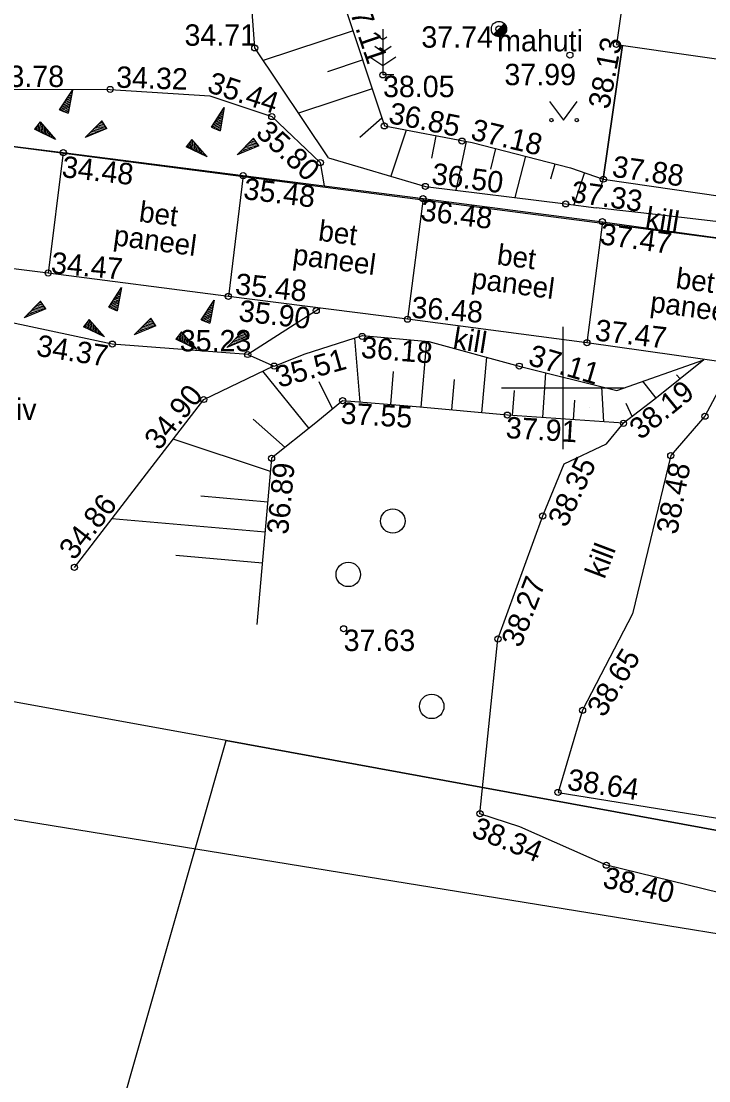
# Model space of a CAD drawing. Extents: x 623802 to 624214, y 6453597 to 6454379.
# Drawn here: x 623932.28 to 623954.78, y 6454127.32 to 6454162 of the extents above; entities that cross this region are included whole.
import ezdxf

# ---------------------------------------------------------------- set-up
doc = ezdxf.new("R2010")
doc.units = 0
for name, color, linetype in [('Default', 7, 'Continuous'), ('HALJASTUS', 7, 'Continuous'), ('HOONE', 7, 'Continuous'), ('HOONEDET', 7, 'Continuous'), ('KORGUS-EH2000', 7, 'Continuous'), ('MOOTPIIR', 7, 'Continuous'), ('PIIR', 7, 'Continuous'), ('POST', 7, 'Continuous'), ('PUU', 7, 'Continuous'), ('RAJATIS', 7, 'Continuous'), ('RELJEEF', 7, 'Continuous'), ('TEE', 7, 'Continuous'), ('VORK', 7, 'Continuous')]:
    doc.layers.add(name, color=color, linetype=linetype)

# ---------------------------------------------------------------- blocks, each defined once
blk = doc.blocks.new('POINT_DISPLAY')
at = {"layer": 'Default'}
blk.add_line((0, 0), (0, 0), dxfattribs=at)

msp = doc.modelspace()

# ---------------------------------------------------------------- linework, layer by layer
at = {"layer": 'HALJASTUS'}
for p, q in [((623949.566, 6454159.373), (623950.03, 6454158.767)), ((623950.03, 6454158.767), (623950.475, 6454159.373)), ((623939.693, 6454151.093), (623940.556, 6454150.714))]:
    msp.add_line(p, q, dxfattribs=at)
for points in [[(623927.745, 6454160.024), (623931.076, 6454159.78), (623935.188, 6454159.768), (623938.449, 6454159.563), (623940.479, 6454158.881), (623942.066, 6454157.374), (623942.192, 6454156.61)], [(623960.17, 6454154.23), (623959.886, 6454154.788), (623957.16, 6454155.196), (623953.238, 6454155.657), (623951.095, 6454155.898)], [(623942.058, 6454152.613), (623939.693, 6454151.093), (623935.258, 6454151.434), (623930.585, 6454152.428), (623926.423, 6454153.185)], [(623956.201, 6454133.216), (623951.428, 6454134.378), (623948.601, 6454135.64), (623947.293, 6454136.062), (623947.882, 6454141.782), (623949.345, 6454145.808), (623950.048, 6454147.512), (623951.436, 6454148.167), (623951.99, 6454148.841)]]:
    msp.add_lwpolyline(points, dxfattribs=at)
for centre, radius in [((623949.629, 6454158.767), 0.055), ((623950.458, 6454158.767), 0.055), ((623944.439, 6454145.644), 0.4), ((623942.981, 6454143.895), 0.4), ((623945.712, 6454139.576), 0.4)]:
    msp.add_circle(centre, radius, dxfattribs=at)
at = {"layer": 'HOONE'}
msp.add_line((623951.328, 6454156.831), (623951.957, 6454161.214), dxfattribs=at)
msp.add_lwpolyline([(623951.758, 6454161.242), (623962.56, 6454159.693), (623963.633, 6454167.17), (623952.831, 6454168.719)], close=True, dxfattribs=at)
msp.add_lwpolyline([(623951.957, 6454161.214), (623951.328, 6454156.831), (623961.337, 6454155.38), (623961.968, 6454159.777)], dxfattribs=at)
at = {"layer": 'HOONEDET'}
msp.add_line((623960.17, 6454154.23), (623916.028, 6454159.958), dxfattribs=at)
at = {"layer": 'KORGUS-EH2000'}
for centre in [(623947.914, 6454161.745), (623939.92, 6454161.127), (623951.758, 6454161.242), (623950.235, 6454160.89), (623944.116, 6454160.243), (623935.188, 6454159.768), (623940.479, 6454158.881), (623944.162, 6454158.576), (623944.162, 6454158.576), (623946.704, 6454158.076), (623933.655, 6454157.699), (623942.066, 6454157.374), (623939.542, 6454156.949), (623951.328, 6454156.831), (623945.506, 6454156.593), (623945.428, 6454156.197), (623950.101, 6454156.022), (623951.301, 6454155.439), (623933.159, 6454153.759), (623939.057, 6454152.995), (623941.932, 6454152.532), (623944.92, 6454152.248), (623943.436, 6454151.684), (623935.258, 6454151.434), (623950.791, 6454151.476), (623939.693, 6454151.093), (623940.556, 6454150.714), (623948.577, 6454150.712), (623938.253, 6454149.62), (623942.798, 6454149.581), (623948.191, 6454149.109), (623951.99, 6454148.841), (623954.657, 6454149.074), (623953.538, 6454147.787), (623940.471, 6454147.697), (623949.345, 6454145.808), (623934.018, 6454144.126), (623942.828, 6454142.116), (623947.882, 6454141.782), (623950.65, 6454139.45), (623949.847, 6454136.762), (623947.293, 6454136.062), (623951.428, 6454134.378)]:
    msp.add_circle(centre, 0.1, dxfattribs=at)
at = {"layer": 'MOOTPIIR'}
msp.add_lwpolyline([(623911.311, 6454169.31), (623907.552, 6454139.855), (623970.168, 6454129.688), (623970.168, 6454129.688), (623972.083, 6454162.478)], close=True, dxfattribs=at)
at = {"layer": 'PIIR'}
msp.add_lwpolyline([(624131.75, 6454378.63), (624130.23, 6454285.59), (624031.22, 6454291.41), (624027.27, 6454267.36), (624129.69, 6454252.38), (624128.54, 6454181.1), (624128.38, 6454173.66), (624094.9, 6454192.48), (624002.33, 6454207.98), (623996.45, 6454127.93), (623938.99, 6454138.46), (623852.75, 6454154.14), (623854.86, 6454194.98), (623924.29, 6454186.24), (623938.16, 6454197.72), (623954.66, 6454225.37), (623974.61, 6454295.1), (623987.95, 6454315.9), (623994.98, 6454340.37), (623994.39, 6454354.61), (623994.29, 6454364.72), (623995.26, 6454376.8), (624001.58, 6454376.88), (624010.87, 6454377)], close=True, dxfattribs=at)
msp.add_lwpolyline([(623909.51, 6453974.63), (623918.37, 6454047.07), (623927.2, 6454097.19), (623938.99, 6454138.46), (623996.45, 6454127.93), (624002.33, 6454207.98), (624094.9, 6454192.48), (624128.38, 6454173.66), (624211.49, 6454156.03), (624213.75, 6454147.18), (624207.67, 6454137.56), (624177.26, 6454092.18), (624167.99, 6454072.85), (624160.28, 6454053.29), (624069.66, 6453815.88)], dxfattribs=at)
at = {"layer": 'POST'}
msp.add_line((623947.737, 6454161.569), (623948.091, 6454161.922), dxfattribs=at)
msp.add_circle((623947.914, 6454161.745), 0.25, dxfattribs=at)
for radius, start, end in [(0.225, 224.8541, 45.0356), (0.2, 224.8427, 45.047), (0.175, 224.8281, 45.0616), (0.15, 224.8087, 45.081), (0.125, 224.7814, 45.1083), (0.1, 224.7406, 45.1491), (0.075, 224.6725, 45.2172), (0.05, 224.5363, 45.3534), (0.025, 224.1278, 45.7619)]:
    msp.add_arc((623947.914, 6454161.745), radius, start, end, dxfattribs=at)
at = {"layer": 'PUU'}
for p, q in [((623944.116, 6454161.743), (623944.116, 6454160.243)), ((623944.116, 6454161.393), (623943.992, 6454161.476)), ((623944.24, 6454161.476), (623944.116, 6454161.393)), ((623944.116, 6454160.993), (623943.849, 6454161.171)), ((623944.383, 6454161.171), (623944.116, 6454160.993)), ((623943.692, 6454160.832), (623944.116, 6454160.55)), ((623944.116, 6454160.55), (623944.54, 6454160.832)), ((623944.476, 6454160.243), (623944.116, 6454160.243))]:
    msp.add_line(p, q, dxfattribs=at)
at = {"layer": 'RAJATIS'}
for p, q in [((623933.655, 6454157.699), (623933.159, 6454153.759)), ((623939.542, 6454156.949), (623939.057, 6454152.995)), ((623945.428, 6454156.197), (623944.92, 6454152.248)), ((623951.301, 6454155.439), (623950.791, 6454151.476))]:
    msp.add_line(p, q, dxfattribs=at)
msp.add_lwpolyline([(623916.028, 6454159.958), (623921.933, 6454159.192), (623927.777, 6454158.434), (623933.655, 6454157.699), (623939.542, 6454156.949), (623945.428, 6454156.197), (623951.301, 6454155.439), (623957.141, 6454154.626), (623960.17, 6454154.23), (623959.652, 6454150.286), (623956.581, 6454150.661), (623950.791, 6454151.476), (623944.92, 6454152.248), (623939.057, 6454152.995), (623933.159, 6454153.759), (623927.296, 6454154.483), (623921.422, 6454155.25), (623915.548, 6454156.016)], close=True, dxfattribs=at)
at = {"layer": 'RELJEEF'}
for p, q in [((623943.137, 6454161.683), (623940.198, 6454160.714)), ((623942.31, 6454160.357), (623943.451, 6454160.733)), ((623933.535, 6454159.105), (623933.955, 6454159.745)), ((623933.955, 6454159.745), (623933.815, 6454158.99)), ((623933.88, 6454159.63), (623933.94, 6454159.655)), ((623933.93, 6454159.705), (623933.95, 6454159.715)), ((623943.764, 6454159.784), (623941.357, 6454158.99)), ((623933.585, 6454159.18), (623933.87, 6454159.3)), ((623933.635, 6454159.255), (623933.885, 6454159.36)), ((623933.685, 6454159.33), (623933.81, 6454159.385)), ((623933.735, 6454159.405), (623933.905, 6454159.48)), ((623933.785, 6454159.48), (623933.915, 6454159.54)), ((623933.81, 6454159.385), (623933.895, 6454159.42)), ((623933.83, 6454159.555), (623933.93, 6454159.595)), ((623933.535, 6454159.105), (623933.86, 6454159.245)), ((623933.535, 6454159.105), (623933.815, 6454158.99)), ((623933.6, 6454159.08), (623933.85, 6454159.185)), ((623933.665, 6454159.05), (623933.84, 6454159.125)), ((623933.735, 6454159.025), (623933.83, 6454159.065)), ((623933.8, 6454159), (623933.815, 6454159.005)), ((623938.505, 6454158.532), (623938.925, 6454159.172)), ((623938.755, 6454158.907), (623938.885, 6454158.967)), ((623938.925, 6454159.172), (623938.785, 6454158.417)), ((623938.8, 6454158.982), (623938.9, 6454159.022)), ((623938.85, 6454159.057), (623938.91, 6454159.082)), ((623938.9, 6454159.132), (623938.92, 6454159.142)), ((623932.893, 6454158.704), (623932.708, 6454158.464)), ((623932.848, 6454158.649), (623932.883, 6454158.379)), ((623932.893, 6454158.704), (623933.398, 6454158.134)), ((623932.893, 6454158.704), (623932.938, 6454158.354)), ((623932.953, 6454158.639), (623932.993, 6454158.329)), ((623934.373, 6454158.199), (623934.913, 6454158.744)), ((623935.003, 6454158.609), (623934.818, 6454158.644)), ((623934.963, 6454158.669), (623934.863, 6454158.689)), ((623934.923, 6454158.729), (623934.903, 6454158.729)), ((623935.083, 6454158.494), (623934.913, 6454158.744)), ((623938.505, 6454158.532), (623938.83, 6454158.672)), ((623938.555, 6454158.607), (623938.84, 6454158.727)), ((623938.57, 6454158.507), (623938.82, 6454158.612)), ((623938.605, 6454158.682), (623938.855, 6454158.787)), ((623938.655, 6454158.757), (623938.78, 6454158.812)), ((623938.705, 6454158.832), (623938.875, 6454158.907)), ((623938.78, 6454158.812), (623938.865, 6454158.847)), ((623943.359, 6454158.209), (623944.077, 6454158.834)), ((623933.398, 6454158.134), (623932.708, 6454158.464)), ((623932.718, 6454158.479), (623932.723, 6454158.459)), ((623932.763, 6454158.534), (623932.778, 6454158.434)), ((623932.808, 6454158.594), (623932.833, 6454158.409)), ((623933.013, 6454158.569), (623933.048, 6454158.304)), ((623933.073, 6454158.504), (623933.088, 6454158.364)), ((623933.088, 6454158.364), (623933.103, 6454158.274)), ((623933.128, 6454158.434), (623933.158, 6454158.249)), ((623933.188, 6454158.369), (623933.208, 6454158.224)), ((623933.248, 6454158.299), (623933.263, 6454158.199)), ((623935.083, 6454158.494), (623934.373, 6454158.199)), ((623934.498, 6454158.249), (623934.438, 6454158.264)), ((623934.583, 6454158.284), (623934.478, 6454158.304)), ((623934.663, 6454158.319), (623934.523, 6454158.349)), ((623934.748, 6454158.354), (623934.563, 6454158.389)), ((623934.698, 6454158.414), (623934.608, 6454158.434)), ((623934.913, 6454158.424), (623934.648, 6454158.474)), ((623934.998, 6454158.459), (623934.693, 6454158.519)), ((623934.833, 6454158.389), (623934.698, 6454158.414)), ((623935.083, 6454158.494), (623934.733, 6454158.559)), ((623935.043, 6454158.549), (623934.778, 6454158.604)), ((623938.505, 6454158.532), (623938.785, 6454158.417)), ((623938.635, 6454158.477), (623938.81, 6454158.552)), ((623938.705, 6454158.452), (623938.8, 6454158.492)), ((623938.77, 6454158.427), (623938.785, 6454158.432)), ((623944.878, 6454158.44), (623944.373, 6454156.928)), ((623933.308, 6454158.234), (623933.318, 6454158.169)), ((623933.368, 6454158.164), (623933.373, 6454158.144)), ((623934.413, 6454158.214), (623934.398, 6454158.219)), ((623937.863, 6454158.131), (623937.678, 6454157.891)), ((623937.733, 6454157.961), (623937.748, 6454157.861)), ((623937.778, 6454158.021), (623937.803, 6454157.836)), ((623937.818, 6454158.076), (623937.853, 6454157.806)), ((623937.863, 6454158.131), (623938.368, 6454157.561)), ((623937.863, 6454158.131), (623937.908, 6454157.781)), ((623937.923, 6454158.066), (623937.963, 6454157.756)), ((623937.983, 6454157.996), (623938.018, 6454157.731)), ((623938.043, 6454157.931), (623938.058, 6454157.791)), ((623939.343, 6454157.626), (623939.883, 6454158.171)), ((623940.053, 6454157.921), (623939.343, 6454157.626)), ((623939.968, 6454157.886), (623939.663, 6454157.946)), ((623940.053, 6454157.921), (623939.703, 6454157.986)), ((623940.013, 6454157.976), (623939.748, 6454158.031)), ((623939.973, 6454158.036), (623939.788, 6454158.071)), ((623939.933, 6454158.096), (623939.833, 6454158.116)), ((623939.893, 6454158.156), (623939.873, 6454158.156)), ((623940.053, 6454157.921), (623939.883, 6454158.171)), ((623945.721, 6454157.522), (623945.86, 6454158.253)), ((623946.842, 6454158.067), (623946.497, 6454156.47)), ((623938.368, 6454157.561), (623937.678, 6454157.891)), ((623937.688, 6454157.906), (623937.693, 6454157.886)), ((623938.058, 6454157.791), (623938.073, 6454157.701)), ((623938.098, 6454157.861), (623938.128, 6454157.676)), ((623938.158, 6454157.796), (623938.178, 6454157.651)), ((623938.218, 6454157.726), (623938.233, 6454157.626)), ((623938.278, 6454157.661), (623938.288, 6454157.596)), ((623938.338, 6454157.591), (623938.343, 6454157.571)), ((623939.383, 6454157.641), (623939.368, 6454157.646)), ((623939.468, 6454157.676), (623939.408, 6454157.691)), ((623939.553, 6454157.711), (623939.448, 6454157.731)), ((623939.633, 6454157.746), (623939.493, 6454157.776)), ((623939.718, 6454157.781), (623939.533, 6454157.816)), ((623939.668, 6454157.841), (623939.578, 6454157.861)), ((623939.883, 6454157.851), (623939.618, 6454157.901)), ((623939.803, 6454157.816), (623939.668, 6454157.841)), ((623947.645, 6454157.156), (623947.814, 6454157.83)), ((623948.782, 6454157.581), (623948.434, 6454156.229)), ((623949.615, 6454156.845), (623949.751, 6454157.332)), ((623950.708, 6454157.046), (623950.367, 6454155.989)), ((623951.328, 6454156.831), (623951.189, 6454156.429)), ((623935.141, 6454152.642), (623935.561, 6454153.282)), ((623935.391, 6454153.017), (623935.521, 6454153.077)), ((623935.561, 6454153.282), (623935.421, 6454152.527)), ((623935.436, 6454153.092), (623935.536, 6454153.132)), ((623935.486, 6454153.167), (623935.546, 6454153.192)), ((623935.536, 6454153.242), (623935.556, 6454153.252)), ((623932.37, 6454152.293), (623932.91, 6454152.838)), ((623933, 6454152.703), (623932.815, 6454152.738)), ((623932.96, 6454152.763), (623932.86, 6454152.783)), ((623932.92, 6454152.823), (623932.9, 6454152.823)), ((623933.08, 6454152.588), (623932.91, 6454152.838)), ((623935.141, 6454152.642), (623935.466, 6454152.782)), ((623935.191, 6454152.717), (623935.476, 6454152.837)), ((623935.206, 6454152.617), (623935.456, 6454152.722)), ((623935.241, 6454152.792), (623935.491, 6454152.897)), ((623935.291, 6454152.867), (623935.416, 6454152.922)), ((623935.341, 6454152.942), (623935.511, 6454153.017)), ((623935.416, 6454152.922), (623935.501, 6454152.957)), ((623938.168, 6454152.232), (623938.588, 6454152.872)), ((623938.588, 6454152.872), (623938.448, 6454152.117)), ((623938.463, 6454152.682), (623938.563, 6454152.722)), ((623938.513, 6454152.757), (623938.573, 6454152.782)), ((623938.563, 6454152.832), (623938.583, 6454152.842)), ((623933.08, 6454152.588), (623932.37, 6454152.293)), ((623932.58, 6454152.378), (623932.475, 6454152.398)), ((623932.66, 6454152.413), (623932.52, 6454152.443)), ((623932.745, 6454152.448), (623932.56, 6454152.483)), ((623932.695, 6454152.508), (623932.605, 6454152.528)), ((623932.91, 6454152.518), (623932.645, 6454152.568)), ((623932.995, 6454152.553), (623932.69, 6454152.613)), ((623932.83, 6454152.483), (623932.695, 6454152.508)), ((623933.08, 6454152.588), (623932.73, 6454152.653)), ((623933.04, 6454152.643), (623932.775, 6454152.698)), ((623935.141, 6454152.642), (623935.421, 6454152.527)), ((623935.271, 6454152.587), (623935.446, 6454152.662)), ((623935.341, 6454152.562), (623935.436, 6454152.602)), ((623935.406, 6454152.537), (623935.421, 6454152.542)), ((623938.168, 6454152.232), (623938.493, 6454152.372)), ((623938.218, 6454152.307), (623938.503, 6454152.427)), ((623938.268, 6454152.382), (623938.518, 6454152.487)), ((623938.318, 6454152.457), (623938.443, 6454152.512)), ((623938.368, 6454152.532), (623938.538, 6454152.607)), ((623938.418, 6454152.607), (623938.548, 6454152.667)), ((623938.443, 6454152.512), (623938.528, 6454152.547)), ((623932.41, 6454152.308), (623932.395, 6454152.313)), ((623932.495, 6454152.343), (623932.435, 6454152.358)), ((623934.499, 6454152.241), (623934.314, 6454152.001)), ((623934.324, 6454152.016), (623934.329, 6454151.996)), ((623934.369, 6454152.071), (623934.384, 6454151.971)), ((623934.414, 6454152.131), (623934.439, 6454151.946)), ((623934.454, 6454152.186), (623934.489, 6454151.916)), ((623934.499, 6454152.241), (623935.004, 6454151.671)), ((623934.499, 6454152.241), (623934.544, 6454151.891)), ((623934.559, 6454152.176), (623934.599, 6454151.866)), ((623934.619, 6454152.106), (623934.654, 6454151.841)), ((623934.679, 6454152.041), (623934.694, 6454151.901)), ((623935.978, 6454151.736), (623936.518, 6454152.281)), ((623936.688, 6454152.031), (623935.978, 6454151.736)), ((623936.603, 6454151.996), (623936.298, 6454152.056)), ((623936.688, 6454152.031), (623936.338, 6454152.096)), ((623936.648, 6454152.086), (623936.383, 6454152.141)), ((623936.608, 6454152.146), (623936.423, 6454152.181)), ((623936.568, 6454152.206), (623936.468, 6454152.226)), ((623936.528, 6454152.266), (623936.508, 6454152.266)), ((623936.688, 6454152.031), (623936.518, 6454152.281)), ((623938.168, 6454152.232), (623938.448, 6454152.117)), ((623938.233, 6454152.207), (623938.483, 6454152.312)), ((623938.298, 6454152.177), (623938.473, 6454152.252)), ((623938.368, 6454152.152), (623938.463, 6454152.192)), ((623938.433, 6454152.127), (623938.448, 6454152.132)), ((623935.004, 6454151.671), (623934.314, 6454152.001)), ((623934.694, 6454151.901), (623934.709, 6454151.811)), ((623934.734, 6454151.971), (623934.764, 6454151.786)), ((623934.794, 6454151.906), (623934.814, 6454151.761)), ((623934.854, 6454151.836), (623934.869, 6454151.736)), ((623934.914, 6454151.771), (623934.924, 6454151.706)), ((623934.974, 6454151.701), (623934.979, 6454151.681)), ((623936.018, 6454151.751), (623936.003, 6454151.756)), ((623936.103, 6454151.786), (623936.043, 6454151.801)), ((623936.188, 6454151.821), (623936.083, 6454151.841)), ((623936.268, 6454151.856), (623936.128, 6454151.886)), ((623936.353, 6454151.891), (623936.168, 6454151.926)), ((623936.303, 6454151.951), (623936.213, 6454151.971)), ((623936.518, 6454151.961), (623936.253, 6454152.011)), ((623936.438, 6454151.926), (623936.303, 6454151.951)), ((623937.526, 6454151.831), (623937.341, 6454151.591)), ((623937.441, 6454151.721), (623937.466, 6454151.536)), ((623937.481, 6454151.776), (623937.516, 6454151.506)), ((623937.526, 6454151.831), (623938.031, 6454151.261)), ((623937.526, 6454151.831), (623937.571, 6454151.481)), ((623937.586, 6454151.766), (623937.626, 6454151.456)), ((623937.646, 6454151.696), (623937.681, 6454151.431)), ((623939.006, 6454151.326), (623939.546, 6454151.871)), ((623939.716, 6454151.621), (623939.366, 6454151.686)), ((623939.676, 6454151.676), (623939.411, 6454151.731)), ((623939.636, 6454151.736), (623939.451, 6454151.771)), ((623939.596, 6454151.796), (623939.496, 6454151.816)), ((623939.556, 6454151.856), (623939.536, 6454151.856)), ((623939.716, 6454151.621), (623939.546, 6454151.871)), ((623938.031, 6454151.261), (623937.341, 6454151.591)), ((623937.351, 6454151.606), (623937.356, 6454151.586)), ((623937.396, 6454151.661), (623937.411, 6454151.561)), ((623937.706, 6454151.631), (623937.721, 6454151.491)), ((623937.721, 6454151.491), (623937.736, 6454151.401)), ((623937.761, 6454151.561), (623937.791, 6454151.376)), ((623937.821, 6454151.496), (623937.841, 6454151.351)), ((623937.881, 6454151.426), (623937.896, 6454151.326)), ((623937.941, 6454151.361), (623937.951, 6454151.296)), ((623939.716, 6454151.621), (623939.006, 6454151.326)), ((623939.046, 6454151.341), (623939.031, 6454151.346)), ((623939.131, 6454151.376), (623939.071, 6454151.391)), ((623939.216, 6454151.411), (623939.111, 6454151.431)), ((623939.296, 6454151.446), (623939.156, 6454151.476)), ((623939.381, 6454151.481), (623939.196, 6454151.516)), ((623939.331, 6454151.541), (623939.241, 6454151.561)), ((623939.546, 6454151.551), (623939.281, 6454151.601)), ((623939.631, 6454151.586), (623939.326, 6454151.646)), ((623939.466, 6454151.516), (623939.331, 6454151.541)), ((623943.369, 6454149.534), (623943.197, 6454151.633)), ((623945.363, 6454149.368), (623945.552, 6454151.527)), ((623938.001, 6454151.291), (623938.006, 6454151.271)), ((623947.354, 6454149.186), (623947.518, 6454151.001)), ((623954.619, 6454150.919), (623954.619, 6454150.919)), ((623941.697, 6454148.674), (623940.182, 6454150.547)), ((623944.456, 6454150.534), (623944.366, 6454149.452)), ((623949.348, 6454149.027), (623949.451, 6454150.495)), ((623953.729, 6454150.43), (623953.84, 6454150.293)), ((623942.015, 6454150.212), (623942.47, 6454149.308)), ((623946.45, 6454150.273), (623946.358, 6454149.277)), ((623951.343, 6454148.887), (623951.28, 6454150.04)), ((623953.06, 6454149.666), (623952.625, 6454150.218)), ((623948.415, 6454149.918), (623948.35, 6454149.098)), ((623950.391, 6454149.603), (623950.345, 6454148.957)), ((623950.889, 6454149.36), (623950.889, 6454149.36)), ((623952.069, 6454149.504), (623952.268, 6454149.055)), ((623939.872, 6454148.974), (623940.915, 6454148.051)), ((623940.433, 6454147.266), (623937.246, 6454148.32)), ((623938.153, 6454146.463), (623940.345, 6454146.27)), ((623940.258, 6454145.274), (623935.239, 6454145.716)), ((623937.343, 6454144.527), (623940.17, 6454144.278))]:
    msp.add_line(p, q, dxfattribs=at)
for points in [[(623942.337, 6454157.531), (623939.92, 6454161.127), (623939.683, 6454164.385), (623940.499, 6454170.064)], [(623942.783, 6454167.559), (623942.58, 6454166.478), (623942.75, 6454162.858), (623944.162, 6454158.576), (623947.041, 6454158.029), (623950.259, 6454157.201), (623951.328, 6454156.831)], [(623942.337, 6454157.531), (623945.506, 6454156.593), (623950.101, 6454156.022), (623951.095, 6454155.898)], [(623940.556, 6454150.714), (623941.573, 6454151.12), (623943.451, 6454151.713), (623945.615, 6454151.521), (623948.577, 6454150.712), (623951.771, 6454149.918), (623954.619, 6454150.919)], [(623934.018, 6454144.126), (623936.373, 6454147.192), (623938.253, 6454149.62), (623940.545, 6454150.721)], [(623954.619, 6454150.919), (623953.014, 6454149.629), (623951.99, 6454148.841), (623948.191, 6454149.109), (623945.204, 6454149.383), (623942.798, 6454149.581), (623941.921, 6454148.852), (623940.471, 6454147.697), (623939.992, 6454142.256)]]:
    msp.add_lwpolyline(points, dxfattribs=at)
at = {"layer": 'TEE'}
msp.add_lwpolyline([(623955.577, 6454150.81), (623954.657, 6454149.074), (623953.538, 6454147.787), (623952.279, 6454142.602), (623950.65, 6454139.45), (623949.847, 6454136.762), (623956.283, 6454135.726), (623961.635, 6454136.211), (623966.865, 6454135.957), (623973.994, 6454134.677)], dxfattribs=at)
at = {"layer": 'VORK'}
for p, q in [((623950, 6454152), (623950, 6454148)), ((623948, 6454150), (623952, 6454150))]:
    msp.add_line(p, q, dxfattribs=at)

# ---------------------------------------------------------------- block references
at = {"layer": 'RELJEEF', "xscale": 0.5, "yscale": 0.5}
for p in [(623933.535, 6454159.105), (623932.893, 6454158.704), (623935.083, 6454158.494), (623938.505, 6454158.532), (623937.863, 6454158.131), (623940.053, 6454157.921), (623933.08, 6454152.588), (623935.141, 6454152.642), (623934.499, 6454152.241), (623936.688, 6454152.031), (623938.168, 6454152.232), (623937.526, 6454151.831), (623939.716, 6454151.621)]:
    msp.add_blockref('POINT_DISPLAY', p, dxfattribs=at)

# ---------------------------------------------------------------- texts
at = {"layer": 'HALJASTUS'}
msp.add_text('liiv', height=0.7, dxfattribs=at).set_placement((623931.688, 6454148.952))
at = {"layer": 'HOONE'}
for s, p in [('bet', (623936.107, 6454155.449)), ('bet', (623941.975, 6454154.827)), ('paneel', (623935.269, 6454154.674)), ('paneel', (623941.137, 6454154.051)), ('bet', (623947.824, 6454154.042)), ('paneel', (623946.986, 6454153.267)), ('bet', (623953.674, 6454153.269)), ('paneel', (623952.836, 6454152.494))]:
    msp.add_text(s, height=0.6769, rotation=352.3573, dxfattribs=at).set_placement(p)
at = {"layer": 'KORGUS-EH2000'}
for s, rotation, p in [('37.11', 288.8669, (623942.868, 6454162.766)), ('38.13', 79.2604, (623951.517, 6454159.096)), ('34.32', 358.284, (623935.377, 6454159.827)), ('35.44', 341.7498, (623938.328, 6454159.697)), ('36.85', 348.6042, (623944.267, 6454158.673)), ('35.80', 317.5962, (623939.916, 6454158.299)), ('37.18', 346.7074, (623946.952, 6454158.138)), ('34.48', 353.5295, (623933.583, 6454156.901)), ('37.88', 351.9978, (623951.589, 6454156.914)), ('36.50', 352.4226, (623945.682, 6454156.676)), ('35.48', 353.0517, (623939.526, 6454156.183)), ('37.33', 351.7852, (623950.237, 6454156.092)), ('36.48', 353.1105, (623945.325, 6454155.48)), ('37.47', 352.0518, (623951.191, 6454154.707)), ('34.47', 354.7931, (623933.233, 6454153.755)), ('35.48', 354.069, (623939.256, 6454153.061)), ('35.90', 353.5373, (623939.372, 6454152.19)), ('36.48', 355.8162, (623945.03, 6454152.298)), ('37.47', 353.4016, (623951.031, 6454151.556)), ('34.37', 351.1141, (623932.744, 6454151.055)), ('36.18', 355.3866, (623943.379, 6454150.987)), ('37.11', 343.5799, (623948.833, 6454150.763)), ('35.51', 15.7328, (623940.718, 6454149.999)), ('34.90', 50.9184, (623936.789, 6454147.923)), ('38.19', 39.1223, (623952.545, 6454148.276)), ('37.55', 356.5643, (623942.716, 6454148.832)), ('37.91', 356.5227, (623948.122, 6454148.36)), ('36.89', 84.5629, (623941.009, 6454145.184)), ('38.35', 64.8121, (623950.117, 6454145.398)), ('38.48', 79.0086, (623953.741, 6454145.176)), ('34.86', 52.0704, (623934.01, 6454144.325)), ('38.27', 69.0024, (623948.62, 6454141.467)), ('38.65', 58.6477, (623951.351, 6454139.184)), ('38.64', 351.4642, (623950.118, 6454136.853)), ('38.34', 338.28, (623946.977, 6454135.33)), ('38.40', 346.7875, (623951.275, 6454133.663))]:
    msp.add_text(s, height=0.7, rotation=rotation, dxfattribs=at).set_placement(p)
for s, p in [('34.71', (623937.622, 6454161.197)), ('37.74', (623945.374, 6454161.135)), ('33.78', (623931.339, 6454159.848)), ('37.99', (623948.092, 6454159.907)), ('38.05', (623944.118, 6454159.516)), ('35.23', (623937.468, 6454151.195)), ('37.63', (623942.83, 6454141.389))]:
    msp.add_text(s, height=0.7, dxfattribs=at).set_placement(p)
at = {"layer": 'RAJATIS'}
msp.add_text('mahuti', height=0.7, dxfattribs=at).set_placement((623947.854, 6454161.014))
at = {"layer": 'TEE'}
for rotation, p in [(350.9368, (623952.672, 6454155.241)), (350.9368, (623946.375, 6454151.298)), (69.2372, (623951.365, 6454143.717))]:
    msp.add_text('kill', height=0.7, rotation=rotation, dxfattribs=at).set_placement(p)

doc.saveas('drawing.dxf')
